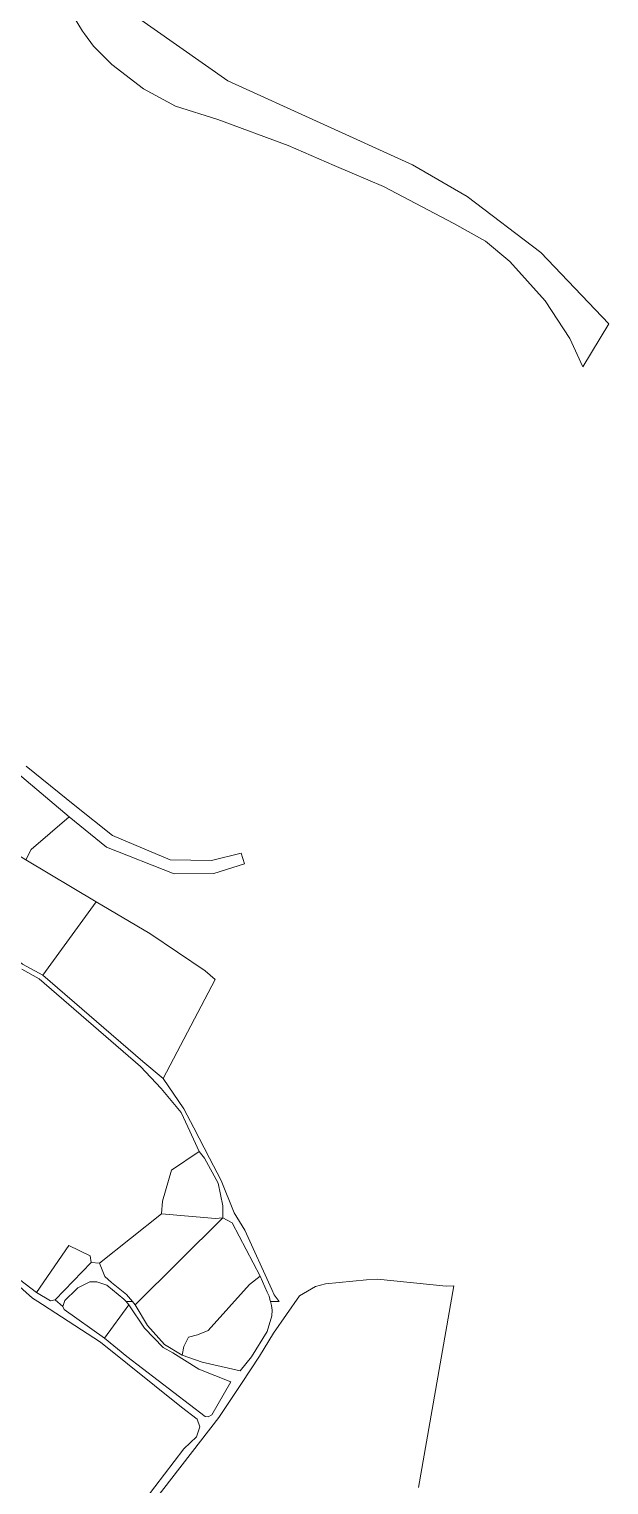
# Model space of a CAD drawing. Header units: metres. Extents: x 542555 to 550520, y 1840485 to 1846995.
# Drawn here: x 549901 to 550131, y 1843927 to 1844506 of the extents above; entities that cross this region are included whole.
import ezdxf

# ---------------------------------------------------------------- set-up
doc = ezdxf.new("R2010")
doc.units = ezdxf.units.M
doc.header["$MEASUREMENT"] = 0
doc.layers.add('Level 30', color=7, linetype='Continuous', lineweight=0)

msp = doc.modelspace()

# ---------------------------------------------------------------- linework, layer by layer
at = {"layer": 'Level 30', "color": 7, "linetype": 'Continuous', "lineweight": 0, "flags": 128}
for points in [[(549929.98, 1844520.58), (549979.69, 1844485.61), (550053.1, 1844452.18), (550074.82, 1844439.59), (550104.15, 1844417.35), (550131.24, 1844388.91), (550120.84, 1844371.82), (550115.74, 1844383.07), (550105.92, 1844398.18), (550091.78, 1844413.81), (550082.15, 1844421.84), (550069.59, 1844428.93), (550041.57, 1844443.59), (550029.16, 1844448.86), (550021.98, 1844451.91), (550003.63, 1844459.97), (549975.71, 1844470.19), (549958.88, 1844475.58), (549946.14, 1844482.45), (549933.48, 1844492.16), (549926.17, 1844499.44), (549922.64, 1844504.33), (549921.84, 1844505.44), (549917.11, 1844513.21)], [(549899.4914, 1844213.0765), (549918.81, 1844197.4), (549933.8, 1844185.44), (549956.68, 1844175.78), (549973.2, 1844175.52), (549984.92, 1844178.36), (549986.25, 1844174.19), (549974.09, 1844170.28), (549958.32, 1844170.15), (549931.39, 1844180.81), (549916.54, 1844192.8), (549888.23, 1844216.73)], [(549897.95, 1844134.22), (549906.05, 1844129.93), (549945.8, 1844095.52), (549953.94, 1844088.82), (549962.18, 1844076.74), (549966.17, 1844069.1), (549972.33, 1844057.07), (549976.99, 1844048.26), (549982.17, 1844035.37), (549986.47, 1844028.41), (549997.12, 1844004.79), (549998.08, 1844002.71), (549999.68, 1844000.54), (550000.08, 1844000), (550000.0768, 1844000), (550000.0768, 1844000), (549996.6, 1844000), (549996.36, 1844000.92), (549996.34, 1844001), (549996.05, 1844002.14), (549995.32, 1844003.81), (549992.57, 1844010.11), (549981.34, 1844031.4), (549977.65, 1844033.33), (549977.67, 1844038.13), (549975.75, 1844047.11), (549970.34, 1844057.08), (549968.31, 1844059.67), (549963.75, 1844069.56), (549961.06, 1844075.31), (549953.19, 1844084.84), (549944.91, 1844093.57), (549904.57, 1844128.41), (549897.67, 1844132.27)], [(549897.67, 1844132.27), (549904.57, 1844128.41), (549944.91, 1844093.57), (549953.19, 1844084.84), (549961.06, 1844075.31), (549963.75, 1844069.56), (549968.31, 1844059.67), (549957.28, 1844052.3), (549953.62, 1844039.96), (549953.62, 1844039.96), (549953.28, 1844034.91), (549928.56, 1844015.35), (549925.31, 1844015.53), (549924.92, 1844018.17), (549916.41, 1844022.34), (549903.55, 1844003.63), (549896.78, 1844008.87)], [(549895.55, 1844007.08), (549901.91, 1844001.37), (549904.05, 1844000), (549905.87, 1843998.84), (549929, 1843983.86), (549961.28, 1843958.03), (549967.48, 1843953.23), (549967.48, 1843953.23), (549968.58, 1843950.17), (549967.22, 1843946.26), (549962.22, 1843941.52), (549939.03, 1843911.23)], [(549950.03, 1843920.4), (549976.05, 1843953.96), (549985.05, 1843967.48), (549992.31, 1843978.3), (549997.85, 1843987.48), (550008.16, 1844002.27), (550014.48, 1844006.05), (550018.51, 1844007.09), (550034.79, 1844008.63), (550039.19, 1844008.98), (550066.56, 1844006.19), (550066.56, 1844006.19), (550069.5367, 1844006.23), (550055.5692, 1843926.0268)]]:
    msp.add_lwpolyline(points, dxfattribs=at)
for points in [[(549901.36, 1844179.84), (549899.36, 1844175.76), (549882.06, 1844186.34), (549877.86, 1844190.91), (549877.23, 1844191.8), (549865.51, 1844200.17), (549863.28, 1844202.48), (549852.48, 1844209.85), (549842.98, 1844212.95), (549842.46, 1844222.68), (549840.44, 1844235.95), (549888.23, 1844216.73), (549916.54, 1844192.8), (549901.36, 1844179.84)], [(549899.36, 1844175.76), (549927.28, 1844159), (549906.05, 1844129.93), (549897.95, 1844134.22), (549873.96, 1844154.52), (549858.76, 1844166.54), (549845.49, 1844177.79), (549840.08, 1844182.29), (549837.48, 1844185.63), (549837.22, 1844188.06), (549835.44, 1844193.54), (549842.98, 1844212.95), (549852.48, 1844209.85), (549863.28, 1844202.48), (549865.51, 1844200.17), (549877.23, 1844191.8), (549877.86, 1844190.91), (549882.06, 1844186.34), (549899.36, 1844175.76)], [(549974.61, 1844128.2), (549953.94, 1844088.82), (549945.8, 1844095.52), (549906.05, 1844129.93), (549927.28, 1844159), (549948.64, 1844146.46), (549970.65, 1844131.58), (549974.61, 1844128.2)], [(549975.75, 1844047.11), (549977.67, 1844038.13), (549977.65, 1844033.33), (549974.69, 1844033.07), (549953.28, 1844034.91), (549953.62, 1844039.96), (549957.28, 1844052.3), (549968.31, 1844059.67), (549970.34, 1844057.08), (549975.75, 1844047.11)], [(549953.28, 1844034.91), (549974.69, 1844033.07), (549977.65, 1844033.33), (549942.79, 1843998.75), (549941.73, 1844000), (549939.35, 1844002.8), (549933.4, 1844007.67), (549930.75, 1844010.03), (549928.56, 1844015.35), (549953.28, 1844034.91)], [(549962.2, 1843982.18), (549961.45, 1843978.71), (549954.49, 1843982.92), (549947.65, 1843990.58), (549942.79, 1843998.75), (549977.65, 1844033.33), (549981.34, 1844031.4), (549992.57, 1844010.11), (549988.28, 1844006.81), (549971.8, 1843988.51), (549967.64, 1843986.83), (549964.06, 1843985.94), (549962.2, 1843982.18)], [(549903.55, 1844003.63), (549916.41, 1844022.34), (549924.92, 1844018.17), (549925.31, 1844015.53), (549910.91, 1844000.74), (549909.06, 1844000.32), (549903.55, 1844003.63)], [(549941.73, 1844000), (549939.24, 1844000), (549938.35, 1844001.03), (549931.5, 1844006.59), (549927.61, 1844007.94), (549924.8, 1844007.88), (549920.05, 1844005.51), (549919.47, 1844004.94), (549914.84, 1844000.4), (549914.69, 1844000), (549913.97, 1843998.08), (549910.91, 1844000.74), (549925.31, 1844015.53), (549928.56, 1844015.35), (549930.75, 1844010.03), (549933.4, 1844007.67), (549939.35, 1844002.8), (549941.73, 1844000)], [(549940.32, 1843998.74), (549930.56, 1843985.49), (549914.53, 1843996.87), (549913.97, 1843998.08), (549914.69, 1844000), (549914.84, 1844000.4), (549919.47, 1844004.94), (549920.05, 1844005.51), (549924.8, 1844007.88), (549927.61, 1844007.94), (549931.5, 1844006.59), (549938.35, 1844001.03), (549939.23, 1844000), (549940.32, 1843998.74)], [(549997.28, 1843996.59), (549997.16, 1843994.32), (549995.36, 1843988.13), (549989.13, 1843978.06), (549984.62, 1843972.48), (549969.47, 1843975.87), (549961.45, 1843978.71), (549962.2, 1843982.18), (549964.06, 1843985.94), (549967.64, 1843986.83), (549971.8, 1843988.51), (549988.28, 1844006.81), (549992.57, 1844010.11), (549995.32, 1844003.81), (549996.05, 1844002.14), (549996.34, 1844001), (549996.36, 1844000.92), (549996.6, 1844000), (549996.99, 1843998.45), (549997.28, 1843996.59)], [(550069.5367, 1844006.23), (550069.54, 1844006.23), (550055.57, 1843926.03), (550055.5692, 1843926.0268), (550069.5367, 1844006.23)], [(549980.86, 1843968.14), (549973.34, 1843955.02), (549971.89, 1843954.24), (549970.6, 1843954.38), (549939.49, 1843978.24), (549930.56, 1843985.49), (549940.32, 1843998.74), (549946.52, 1843989.49), (549953.92, 1843981.78), (549957.77, 1843979.65), (549968.07, 1843973.13), (549980.86, 1843968.14)]]:
    msp.add_lwpolyline(points, close=True, dxfattribs=at)

doc.saveas('drawing.dxf')
